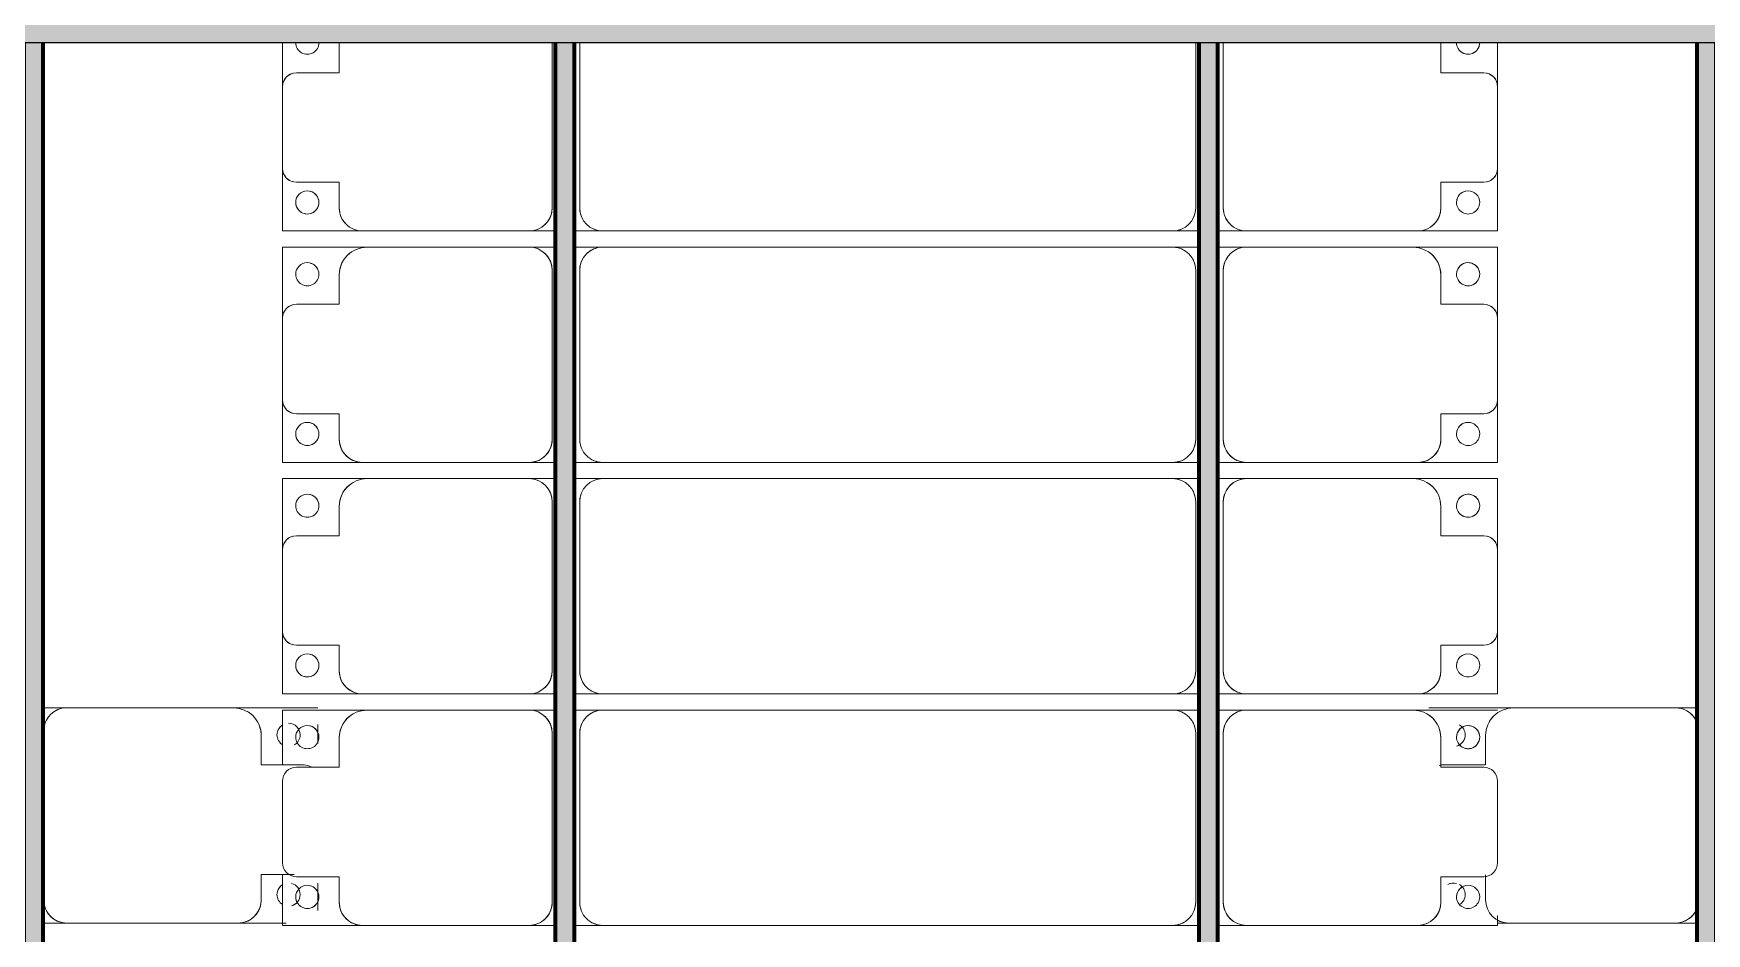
# Model space of a CAD drawing. Header units: millimetres. Extents: x -268744 to 115753, y -96240 to -10461.
# Drawn here: x -112759 to -109145, y -42571 to -40627 of the extents above; entities that cross this region are included whole.
import ezdxf

# ---------------------------------------------------------------- set-up
doc = ezdxf.new("R2010")
doc.units = ezdxf.units.MM
doc.layers.add('A-GENM', color=13, linetype='Continuous', lineweight=9)
doc.layers.add('S-BEAM', color=12, linetype='Continuous', lineweight=9)

# ---------------------------------------------------------------- blocks, each defined once
blk = doc.blocks.new('Dầm C52 - Hộp 40x60-V24-KHUNG KẾT CẤU BÈ PIN 1')
at = {"layer": 'S-BEAM', "lineweight": 25}
blk.add_hatch(color=4, dxfattribs=at).paths.add_polyline_path([(-145811, -20), (145811, -20), (145811, 20), (-145811, 20)])
at = {"layer": 'S-BEAM', "color": 4, "lineweight": 25}
blk.add_line((145811, -20), (-145811, -20), dxfattribs=at)
blk = doc.blocks.new('Dai phao do pin - DẢI PHAO ĐỠ PIN-V43-KHUNG KẾT CẤU BÈ PIN 1')
at = {"layer": 'A-GENM', "color": 7}
for p, q in [((68487.6, 241.6), (68539.7, 241.6)), ((68487.6, 241.6), (68539.7, 241.6)), ((68899.7, 241.6), (68539.7, 241.6)), ((68899.7, 241.6), (69082.2, 241.6)), ((69082.2, 241.6), (68899.7, 241.6)), ((68489.7, 191.6), (68489.7, -173.4)), ((68959.7, 118.2), (68959.7, 181.6)), ((69082.2, 205.8), (69082.2, 164.2)), ((69082.2, 164.2), (69082.2, 205.8)), ((69052.2, 118.2), (68959.7, 118.2)), ((68959.7, -173.4), (68959.7, -118.2)), ((68959.7, -118.2), (69030.6, -118.2)), ((69082.2, -137.5), (69082.2, -195.9)), ((69082.2, -195.9), (69082.2, -137.5)), ((68539.7, -223.4), (68487.6, -223.4)), ((68539.7, -223.4), (68487.6, -223.4)), ((68539.7, -223.4), (68909.7, -223.4)), ((69013.6, -223.4), (68909.7, -223.4)), ((68909.7, -223.4), (69013.6, -223.4))]:
    blk.add_line(p, q, dxfattribs=at)
for centre, radius, start, end in [((68539.7, 191.6), 50, 90, 180), ((68539.7, 191.6), 50, 105, 180), ((68899.7, 181.6), 60, 360, 90), ((68899.7, 181.6), 60, 360, 60), ((69018.6, 183.2), 25, 120, 180), ((69018.6, 183.2), 25, 180, 240), ((69018.6, 183.2), 25, 180, 195), ((69018.6, 183.2), 25, 120, 165), ((69018.6, 183.2), 25, 0, 90), ((69018.6, 183.2), 25, 0, 90), ((69018.6, 183.2), 25, 300, 0), ((69018.6, 183.2), 25, 300, 0), ((69018.6, 183.2), 25, 210, 240), ((69052.2, 88.2), 30, 60, 90), ((69018.6, -161.8), 25, 120, 180), ((69018.6, -161.8), 25, 120, 165), ((69018.6, -161.8), 25, 0, 75), ((69018.6, -161.8), 25, 0, 75), ((68539.7, -173.4), 50, 180, 270), ((68539.7, -173.4), 50, 180, 255), ((68909.7, -173.4), 50, 270, 360), ((68909.7, -173.4), 50, 285, 360), ((69018.6, -161.8), 25, 180, 240), ((69018.6, -161.8), 25, 180, 240), ((69018.6, -161.8), 25, 285, 0), ((69018.6, -161.8), 25, 285, 359.1926)]:
    blk.add_arc(centre, radius, start, end, dxfattribs=at)
blk = doc.blocks.new('Dầm C52 - Dầm C52-102503-KHUNG KẾT CẤU BÈ PIN 1')
at = {"layer": 'S-BEAM', "lineweight": 140}
h = blk.add_hatch(color=1, dxfattribs=at)
h.paths.add_polyline_path([(-25480.9, 20), (-25480.9, -20), (-25440.9, -20), (-25440.9, 20)])
h.paths.add_polyline_path([(-25400.9, 20), (-25400.9, -20), (-19440.9, -20), (-19443, 20), (-24983.5, 20)])
h.paths.add_polyline_path([(-19400.9, 20), (-19400.9, -20), (-13440.9, -20), (-13440.9, 20), (-17596.2, 20)])
h.paths.add_polyline_path([(-13400.9, -20), (-7440.9, -20), (-7440.9, 20), (-13400.9, 20)])
h.paths.add_polyline_path([(-7400.9, -20), (-1440.9, -20), (-1440.9, 20), (-7400.9, 20)])
h.paths.add_polyline_path([(-1400.9, -20), (4559.1, -20), (4559.1, 20), (-1400.9, 20)])
h.paths.add_polyline_path([(4599.1, -20), (10559.1, -20), (10559.1, 20), (4599.1, 20)])
h.paths.add_polyline_path([(10599.1, 20), (10599.1, -20), (16559.1, -20), (16559.1, 20), (11952.8, 20)])
h.paths.add_polyline_path([(16599.1, -20), (22559.1, -20), (22559.1, 20), (16599.1, 20)])
h.paths.add_polyline_path([(22599.1, -20), (25259.1, -20), (25259.1, 20), (22599.1, 20)])
h.paths.add_polyline_path([(25299.1, -20), (25441.8, -20), (25441.8, 20), (25299.1, 20)])
at = {"layer": 'S-BEAM', "color": 1, "lineweight": 140}
for p, q in [((-1400.9, 20), (4559.1, 20)), ((4559.1, -20), (-1400.9, -20))]:
    blk.add_line(p, q, dxfattribs=at)
blk = doc.blocks.new('Dầm C52 - Dầm C52-102502-KHUNG KẾT CẤU BÈ PIN 1')
at = {"layer": 'S-BEAM', "lineweight": 140}
h = blk.add_hatch(color=1, dxfattribs=at)
h.paths.add_polyline_path([(-25480.9, 20), (-25480.9, -20), (-25440.9, -20), (-25440.9, 20)])
h.paths.add_polyline_path([(-25400.9, 20), (-25400.9, -20), (-19440.9, -20), (-19443, 20), (-24983.5, 20)])
h.paths.add_polyline_path([(-19400.9, 20), (-19400.9, -20), (-13440.9, -20), (-13440.9, 20), (-18981.3, 20)])
h.paths.add_polyline_path([(-13400.9, -20), (-7440.9, -20), (-7440.9, 20), (-13400.9, 20)])
h.paths.add_polyline_path([(-7400.9, -20), (-1440.9, -20), (-1440.9, 20), (-7400.9, 20)])
h.paths.add_polyline_path([(-1400.9, -20), (4559.1, -20), (4559.1, 20), (-1400.9, 20)])
h.paths.add_polyline_path([(4599.1, 20), (4599.1, -20), (10559.1, -20), (10559.1, 20), (5027.2, 20)])
h.paths.add_polyline_path([(10599.1, -20), (16559.1, -20), (16559.1, 20), (10599.1, 20)])
h.paths.add_polyline_path([(16599.1, 20), (16599.1, -20), (22559.1, -20), (22559.1, 20), (17031.5, 20)])
h.paths.add_polyline_path([(22599.1, -20), (25259.1, -20), (25259.1, 20), (22599.1, 20)])
h.paths.add_polyline_path([(25299.1, -20), (25480.9, -20), (25480.9, 20), (25299.1, 20)])
at = {"layer": 'S-BEAM', "color": 1, "lineweight": 140}
for p, q in [((-1400.9, 20), (4559.1, 20)), ((4559.1, -20), (-1400.9, -20))]:
    blk.add_line(p, q, dxfattribs=at)
blk = doc.blocks.new('Dai phao do pin - DẢI PHAO ĐỠ PIN-V66-KHUNG KẾT CẤU BÈ PIN 1')
at = {"layer": 'A-GENM', "color": 7}
for p, q in [((-1312.2, 241.6), (-1129.7, 241.6)), ((-1129.7, 241.6), (-1312.2, 241.6)), ((-779.7, 241.6), (-1129.7, 241.6)), ((-779.7, 241.6), (-732.4, 241.6)), ((-779.7, 241.6), (-732.4, 241.6)), ((-1189.7, 181.6), (-1189.7, 118.2)), ((-1189.7, 118.2), (-1282.2, 118.2)), ((-1189.7, -119.2), (-1189.7, -173.4)), ((-1139.7, -223.4), (-1164.4, -223.4)), ((-1164.4, -223.4), (-1139.7, -223.4)), ((-1139.7, -223.4), (-779.7, -223.4)), ((-732.4, -223.4), (-779.7, -223.4)), ((-732.4, -223.4), (-779.7, -223.4))]:
    blk.add_line(p, q, dxfattribs=at)
for centre, radius, start, end in [((-1129.7, 181.6), 60, 90, 180), ((-1129.7, 181.6), 60, 135, 150), ((-779.7, 191.6), 50, 30, 90), ((-779.7, 191.6), 50, 30, 75), ((-1258.6, 183.2), 25, 285, 0), ((-1258.6, 183.2), 25, 0, 60), ((-1258.6, 183.2), 25, 0, 60), ((-1258.6, 183.2), 25, 330, 360), ((-1258.6, 183.2), 25, 285, 300), ((-1282.2, 88.2), 30, 90, 105), ((-1258.6, -161.8), 25, 75, 120), ((-1258.6, -161.8), 25, 90, 120), ((-1258.6, -161.8), 25, 0, 60), ((-1258.6, -161.8), 25, 0, 60), ((-1258.6, -161.8), 25, 300, 0), ((-1258.6, -161.8), 25, 300, 360), ((-1139.7, -173.4), 50, 180, 270), ((-1139.7, -173.4), 50, 240, 255), ((-779.7, -173.4), 50, 270, 330), ((-779.7, -173.4), 50, 285, 330)]:
    blk.add_arc(centre, radius, start, end, dxfattribs=at)
blk = doc.blocks.new('Dải phao đi lại kèm đỡ invester - DẢI PHAO ĐI LẠI-V76-KHUNG KẾT CẤU BÈ PIN 1')
at = {"layer": 'A-GENM', "color": 7}
for p, q in [((20316.8, 1312.2), (20411.8, 1312.2)), ((20411.8, 1312.2), (20316.8, 1312.2)), ((20588.2, 1312.2), (20411.8, 1312.2)), ((20588.2, 1312.2), (20723.4, 1312.2)), ((20723.4, 1312.2), (20588.2, 1312.2)), ((20723.4, 1312.2), (20723.4, 1139.7)), ((20723.4, 1139.7), (20723.4, 1312.2)), ((20758.4, 1312.2), (20911.8, 1312.2)), ((20758.4, 1129.7), (20758.4, 1312.2)), ((20758.4, 1312.2), (20758.4, 1129.7)), ((20911.8, 1312.2), (20758.4, 1312.2)), ((21088.2, 1312.2), (20911.8, 1312.2)), ((21088.2, 1312.2), (21223.4, 1312.2)), ((21223.4, 1312.2), (21088.2, 1312.2)), ((21223.4, 1312.2), (21223.4, 1139.7)), ((21223.4, 1139.7), (21223.4, 1312.2)), ((21258.4, 1312.2), (21411.8, 1312.2)), ((21258.4, 1129.7), (21258.4, 1312.2)), ((21258.4, 1312.2), (21258.4, 1129.7)), ((21411.8, 1312.2), (21258.4, 1312.2)), ((21588.2, 1312.2), (21411.8, 1312.2)), ((21588.2, 1312.2), (21723.4, 1312.2)), ((21723.4, 1312.2), (21588.2, 1312.2)), ((21723.4, 1312.2), (21723.4, 1139.7)), ((21723.4, 1139.7), (21723.4, 1312.2)), ((21758.4, 1129.7), (21758.4, 1312.2)), ((21758.4, 1312.2), (21758.4, 1129.7)), ((22088.2, 1312.2), (21911.8, 1312.2)), ((22202.2, 1312.2), (22223.4, 1312.2)), ((22223.4, 1312.2), (22202.2, 1312.2)), ((22223.4, 1312.2), (22223.4, 1139.7)), ((22223.4, 1139.7), (22223.4, 1312.2)), ((20381.8, 1282.2), (20381.8, 1189.7)), ((20618.2, 1189.7), (20618.2, 1282.2)), ((20881.8, 1282.2), (20881.8, 1189.7)), ((21118.2, 1189.7), (21118.2, 1282.2)), ((21381.8, 1282.2), (21381.8, 1189.7)), ((21618.2, 1189.7), (21618.2, 1282.2)), ((21881.8, 1282.2), (21881.8, 1189.7)), ((22118.2, 1189.7), (22118.2, 1282.2)), ((20381.8, 1189.7), (20318.4, 1189.7)), ((20673.4, 1189.7), (20618.2, 1189.7)), ((20881.8, 1189.7), (20818.4, 1189.7)), ((21173.4, 1189.7), (21118.2, 1189.7)), ((21381.8, 1189.7), (21318.4, 1189.7)), ((21673.4, 1189.7), (21618.2, 1189.7)), ((21881.8, 1189.7), (21818.4, 1189.7)), ((22173.4, 1189.7), (22118.2, 1189.7)), ((20723.4, 769.7), (20723.4, 1139.7)), ((20758.4, 1129.7), (20758.4, 769.7)), ((21223.4, 769.7), (21223.4, 1139.7)), ((21258.4, 1129.7), (21258.4, 769.7)), ((21723.4, 769.7), (21723.4, 1139.7)), ((21758.4, 1129.7), (21758.4, 769.7)), ((22223.4, 769.7), (22223.4, 1139.7)), ((20723.4, 769.7), (20723.4, 707.6)), ((20723.4, 769.7), (20723.4, 707.6)), ((20758.4, 707.6), (20758.4, 769.7)), ((20758.4, 707.6), (20758.4, 769.7)), ((21223.4, 769.7), (21223.4, 707.6)), ((21223.4, 769.7), (21223.4, 707.6)), ((21258.4, 707.6), (21258.4, 769.7)), ((21258.4, 707.6), (21258.4, 769.7)), ((21723.4, 769.7), (21723.4, 707.6)), ((21723.4, 769.7), (21723.4, 707.6)), ((21758.4, 707.6), (21758.4, 769.7)), ((21758.4, 707.6), (21758.4, 769.7)), ((22223.4, 769.7), (22223.4, 707.6)), ((22223.4, 769.7), (22223.4, 707.6)), ((20316.8, 719.7), (20673.4, 719.7)), ((20808.4, 719.7), (21173.4, 719.7)), ((21308.4, 719.7), (21673.4, 719.7)), ((21808.4, 719.7), (22173.4, 719.7)), ((20673.4, 660.3), (20316.8, 660.3)), ((20723.4, 667.6), (20723.4, 610.3)), ((20723.4, 667.6), (20723.4, 610.3)), ((20758.4, 610.3), (20758.4, 667.6)), ((20758.4, 610.3), (20758.4, 667.6)), ((21173.4, 660.3), (20808.4, 660.3)), ((21223.4, 667.6), (21223.4, 610.3)), ((21223.4, 667.6), (21223.4, 610.3)), ((21258.4, 610.3), (21258.4, 667.6)), ((21258.4, 610.3), (21258.4, 667.6)), ((21673.4, 660.3), (21308.4, 660.3)), ((21723.4, 667.6), (21723.4, 610.3)), ((21723.4, 667.6), (21723.4, 610.3)), ((21758.4, 610.3), (21758.4, 667.6)), ((21758.4, 610.3), (21758.4, 667.6)), ((22173.4, 660.3), (21808.4, 660.3)), ((22223.4, 667.6), (22223.4, 610.3)), ((22223.4, 667.6), (22223.4, 610.3)), ((20723.4, -620.3), (20723.4, 610.3)), ((20758.4, 610.3), (20758.4, -620.3)), ((21223.4, -620.3), (21223.4, 610.3)), ((21258.4, 610.3), (21258.4, -620.3)), ((21723.4, -620.3), (21723.4, 610.3)), ((21758.4, 610.3), (21758.4, -620.3)), ((22223.4, -620.3), (22223.4, 610.3)), ((20723.4, -620.3), (20723.4, -682.4)), ((20723.4, -620.3), (20723.4, -682.4)), ((20758.4, -682.4), (20758.4, -620.3)), ((20758.4, -682.4), (20758.4, -620.3)), ((21223.4, -620.3), (21223.4, -682.4)), ((21223.4, -620.3), (21223.4, -682.4)), ((21258.4, -682.4), (21258.4, -620.3)), ((21258.4, -682.4), (21258.4, -620.3)), ((21723.4, -620.3), (21723.4, -682.4)), ((21723.4, -620.3), (21723.4, -682.4)), ((21758.4, -682.4), (21758.4, -620.3)), ((21758.4, -682.4), (21758.4, -620.3)), ((22223.4, -620.3), (22223.4, -682.4)), ((22223.4, -620.3), (22223.4, -682.4)), ((20316.8, -670.3), (20673.4, -670.3)), ((20808.4, -670.3), (21173.4, -670.3)), ((21308.4, -670.3), (21673.4, -670.3)), ((21808.4, -670.3), (22173.4, -670.3)), ((20723.4, -722.4), (20723.4, -779.7)), ((20723.4, -722.4), (20723.4, -779.7)), ((20758.4, -779.7), (20758.4, -722.4)), ((20758.4, -779.7), (20758.4, -722.4)), ((21223.4, -722.4), (21223.4, -779.7)), ((21223.4, -722.4), (21223.4, -779.7)), ((21258.4, -779.7), (21258.4, -722.4)), ((21258.4, -779.7), (21258.4, -722.4)), ((21723.4, -722.4), (21723.4, -779.7)), ((21723.4, -722.4), (21723.4, -779.7)), ((21758.4, -779.7), (21758.4, -722.4)), ((21758.4, -779.7), (21758.4, -722.4)), ((22223.4, -722.4), (22223.4, -779.7)), ((22223.4, -722.4), (22223.4, -779.7)), ((20673.4, -729.7), (20316.8, -729.7)), ((21173.4, -729.7), (20808.4, -729.7)), ((21673.4, -729.7), (21308.4, -729.7)), ((22173.4, -729.7), (21808.4, -729.7)), ((20723.4, -1139.7), (20723.4, -779.7)), ((20758.4, -779.7), (20758.4, -1129.7)), ((21223.4, -1139.7), (21223.4, -779.7)), ((21258.4, -779.7), (21258.4, -1129.7)), ((21723.4, -1139.7), (21723.4, -779.7)), ((21758.4, -779.7), (21758.4, -1129.7)), ((22223.4, -1139.7), (22223.4, -779.7)), ((20723.4, -1139.7), (20723.4, -1312.2)), ((20723.4, -1312.2), (20723.4, -1139.7)), ((20758.4, -1312.2), (20758.4, -1129.7)), ((20758.4, -1129.7), (20758.4, -1312.2)), ((21223.4, -1139.7), (21223.4, -1312.2)), ((21223.4, -1312.2), (21223.4, -1139.7)), ((21258.4, -1312.2), (21258.4, -1129.7)), ((21258.4, -1129.7), (21258.4, -1312.2)), ((21723.4, -1139.7), (21723.4, -1312.2)), ((21723.4, -1312.2), (21723.4, -1139.7)), ((21758.4, -1312.2), (21758.4, -1129.7)), ((21758.4, -1129.7), (21758.4, -1312.2)), ((22223.4, -1139.7), (22223.4, -1312.2)), ((22223.4, -1312.2), (22223.4, -1139.7)), ((20318.4, -1189.7), (20381.8, -1189.7)), ((20381.8, -1189.7), (20381.8, -1282.2)), ((20618.2, -1282.2), (20618.2, -1189.7)), ((20618.2, -1189.7), (20673.4, -1189.7)), ((20818.4, -1189.7), (20881.8, -1189.7)), ((20881.8, -1189.7), (20881.8, -1282.2)), ((21118.2, -1282.2), (21118.2, -1189.7)), ((21118.2, -1189.7), (21173.4, -1189.7)), ((21318.4, -1189.7), (21381.8, -1189.7)), ((21381.8, -1189.7), (21381.8, -1282.2)), ((21618.2, -1282.2), (21618.2, -1189.7)), ((21618.2, -1189.7), (21673.4, -1189.7)), ((21818.4, -1189.7), (21881.8, -1189.7)), ((21881.8, -1189.7), (21881.8, -1282.2)), ((22118.2, -1282.2), (22118.2, -1189.7)), ((22118.2, -1189.7), (22173.4, -1189.7)), ((20411.8, -1312.2), (20316.8, -1312.2)), ((20316.8, -1312.2), (20411.8, -1312.2)), ((20411.8, -1312.2), (20588.2, -1312.2)), ((20723.4, -1312.2), (20588.2, -1312.2)), ((20588.2, -1312.2), (20723.4, -1312.2)), ((20911.8, -1312.2), (20758.4, -1312.2)), ((20758.4, -1312.2), (20911.8, -1312.2)), ((20911.8, -1312.2), (21088.2, -1312.2)), ((21223.4, -1312.2), (21088.2, -1312.2)), ((21088.2, -1312.2), (21223.4, -1312.2)), ((21411.8, -1312.2), (21258.4, -1312.2)), ((21258.4, -1312.2), (21411.8, -1312.2)), ((21411.8, -1312.2), (21588.2, -1312.2)), ((21723.4, -1312.2), (21588.2, -1312.2)), ((21588.2, -1312.2), (21723.4, -1312.2)), ((21876.8, -1312.2), (21758.4, -1312.2)), ((21758.4, -1312.2), (21876.8, -1312.2)), ((21911.8, -1312.2), (22088.2, -1312.2)), ((22223.4, -1312.2), (22113.2, -1312.2)), ((22113.2, -1312.2), (22223.4, -1312.2))]:
    blk.add_line(p, q, dxfattribs=at)
for centre, radius, start, end in [((20411.8, 1282.2), 30, 90, 180), ((20411.8, 1282.2), 30, 105, 165), ((20411.8, 1282.2), 30, 135, 165), ((20411.8, 1282.2), 30, 135, 165), ((20588.2, 1282.2), 30, 0, 90), ((20588.2, 1282.2), 30, 60, 75), ((20588.2, 1282.2), 30, 15, 75), ((20588.2, 1282.2), 30, 60, 75), ((20911.8, 1282.2), 30, 90, 180), ((20911.8, 1282.2), 30, 105, 165), ((20911.8, 1282.2), 30, 135, 165), ((20911.8, 1282.2), 30, 135, 165), ((21088.2, 1282.2), 30, 0, 90), ((21088.2, 1282.2), 30, 60, 75), ((21088.2, 1282.2), 30, 15, 75), ((21088.2, 1282.2), 30, 60, 75), ((21411.8, 1282.2), 30, 90, 180), ((21411.8, 1282.2), 30, 105, 165), ((21411.8, 1282.2), 30, 135, 165), ((21411.8, 1282.2), 30, 135, 165), ((21588.2, 1282.2), 30, 360, 90), ((21588.2, 1282.2), 30, 60, 75), ((21588.2, 1282.2), 30, 15, 75), ((21588.2, 1282.2), 30, 60, 75), ((21911.8, 1282.2), 30, 90, 180), ((22088.2, 1282.2), 30, 0, 90), ((20316.8, 1248.6), 25, 270, 90), ((20316.8, 1248.6), 25, 300, 90), ((20588.2, 1282.2), 30, 15, 30), ((20588.2, 1282.2), 30, 15, 30), ((20661.8, 1248.6), 25, 90, 270), ((20661.8, 1248.6), 25, 90, 180), ((20661.8, 1248.6), 25, 270, 90), ((20661.8, 1248.6), 25, 270, 90), ((20816.8, 1248.6), 25, 90, 270), ((20816.8, 1248.6), 25, 90, 255), ((20816.8, 1248.6), 25, 270, 90), ((20816.8, 1248.6), 25, 300, 90), ((21088.2, 1282.2), 30, 15, 30), ((21088.2, 1282.2), 30, 15, 30), ((21161.8, 1248.6), 25, 90, 270), ((21161.8, 1248.6), 25, 90, 180), ((21161.8, 1248.6), 25, 270, 90), ((21161.8, 1248.6), 25, 270, 90), ((21316.8, 1248.6), 25, 90, 270), ((21316.8, 1248.6), 25, 90, 255), ((21316.8, 1248.6), 25, 270, 90), ((21316.8, 1248.6), 25, 300, 90), ((21588.2, 1282.2), 30, 15, 30), ((21588.2, 1282.2), 30, 15, 30), ((21661.8, 1248.6), 25, 90, 270), ((21661.8, 1248.6), 25, 90, 180), ((21661.8, 1248.6), 25, 270, 90), ((21661.8, 1248.6), 25, 270, 90), ((21816.8, 1248.6), 25, 90, 270), ((21816.8, 1248.6), 25, 90, 255), ((21816.8, 1248.6), 25, 270, 90), ((21816.8, 1248.6), 25, 300, 90), ((22161.8, 1248.6), 25, 90, 270), ((22161.8, 1248.6), 25, 90, 180), ((22161.8, 1248.6), 25, 270, 90), ((22161.8, 1248.6), 25, 270, 90), ((20661.8, 1248.6), 25, 195, 255), ((21161.8, 1248.6), 25, 195, 255), ((21661.8, 1248.6), 25, 195, 255), ((22161.8, 1248.6), 25, 195, 255), ((20316.8, 1248.6), 25, 270, 285), ((20816.8, 1248.6), 25, 270, 285), ((21316.8, 1248.6), 25, 270, 285), ((21816.8, 1248.6), 25, 270, 285), ((22161.8, 1248.6), 25, 259.2162, 270), ((20673.4, 1139.7), 50, 0, 90), ((20673.4, 1139.7), 50, 15, 90), ((20818.4, 1129.7), 60, 90, 180), ((20818.4, 1129.7), 60, 90, 141.1851), ((21173.4, 1139.7), 50, 360, 90), ((21173.4, 1139.7), 50, 15, 90), ((21318.4, 1129.7), 60, 90, 180), ((21318.4, 1129.7), 60, 90, 150), ((21673.4, 1139.7), 50, 0, 90), ((21673.4, 1139.7), 50, 15, 90), ((21818.4, 1129.7), 60, 90, 180), ((21818.4, 1129.7), 60, 90, 150), ((22173.4, 1139.7), 50, 0, 90), ((22173.4, 1139.7), 50, 15, 90), ((20673.4, 769.7), 50, 270, 0), ((20808.4, 769.7), 50, 180, 270), ((21173.4, 769.7), 50, 270, 360), ((21308.4, 769.7), 50, 180, 270), ((21673.4, 769.7), 50, 270, 0), ((21808.4, 769.7), 50, 180, 270), ((22173.4, 769.7), 50, 270, 360), ((20673.4, 769.7), 50, 270, 345), ((20808.4, 769.7), 50, 195, 270), ((21173.4, 769.7), 50, 270, 345), ((21308.4, 769.7), 50, 195, 270), ((21673.4, 769.7), 50, 270, 345), ((21808.4, 769.7), 50, 195, 270), ((22173.4, 769.7), 50, 270, 345), ((20673.4, 610.3), 50, 0, 90), ((20673.4, 610.3), 50, 60, 90), ((20808.4, 610.3), 50, 90, 180), ((20808.4, 610.3), 50, 105, 120), ((21173.4, 610.3), 50, 360, 90), ((21173.4, 610.3), 50, 60, 90), ((21308.4, 610.3), 50, 90, 180), ((21308.4, 610.3), 50, 105, 120), ((21673.4, 610.3), 50, 360, 90), ((21673.4, 610.3), 50, 60, 90), ((21808.4, 610.3), 50, 90, 180), ((21808.4, 610.3), 50, 105, 120), ((22173.4, 610.3), 50, 0, 90), ((22173.4, 610.3), 50, 60, 90), ((20673.4, 610.3), 50, 15, 30), ((20808.4, 610.3), 50, 150, 180), ((21173.4, 610.3), 50, 15, 30), ((21308.4, 610.3), 50, 150, 180), ((21673.4, 610.3), 50, 15, 30), ((21808.4, 610.3), 50, 150, 180), ((22173.4, 610.3), 50, 15, 30), ((20673.4, -620.3), 50, 270, 360), ((20673.4, -620.3), 50, 330, 360), ((20808.4, -620.3), 50, 180, 270), ((20808.4, -620.3), 50, 195, 225), ((21173.4, -620.3), 50, 270, 0), ((21173.4, -620.3), 50, 330, 0), ((21308.4, -620.3), 50, 180, 270), ((21308.4, -620.3), 50, 195, 225), ((21673.4, -620.3), 50, 270, 0), ((21673.4, -620.3), 50, 330, 0), ((21808.4, -620.3), 50, 180, 270), ((21808.4, -620.3), 50, 195, 225), ((22173.4, -620.3), 50, 270, 0), ((22173.4, -620.3), 50, 330, 0), ((20673.4, -620.3), 50, 270, 300), ((20808.4, -620.3), 50, 240, 270), ((21173.4, -620.3), 50, 270, 300), ((21308.4, -620.3), 50, 240, 270), ((21673.4, -620.3), 50, 270, 300), ((21808.4, -620.3), 50, 240, 270), ((22173.4, -620.3), 50, 270, 300), ((20673.4, -779.7), 50, 0, 90), ((20673.4, -779.7), 50, 15, 90), ((20808.4, -779.7), 50, 90, 180), ((20808.4, -779.7), 50, 90, 165), ((21173.4, -779.7), 50, 360, 90), ((21173.4, -779.7), 50, 15, 90), ((21308.4, -779.7), 50, 90, 180), ((21308.4, -779.7), 50, 90, 165), ((21673.4, -779.7), 50, 0, 90), ((21673.4, -779.7), 50, 15, 90), ((21808.4, -779.7), 50, 90, 180), ((21808.4, -779.7), 50, 90, 165), ((22173.4, -779.7), 50, 360, 90), ((22173.4, -779.7), 50, 15, 90), ((20673.4, -1139.7), 50, 270, 0), ((20673.4, -1139.7), 50, 270, 345), ((20818.4, -1129.7), 60, 180, 270), ((21173.4, -1139.7), 50, 270, 360), ((21173.4, -1139.7), 50, 270, 345), ((21318.4, -1129.7), 60, 180, 270), ((21673.4, -1139.7), 50, 270, 0), ((21673.4, -1139.7), 50, 270, 345), ((21818.4, -1129.7), 60, 180, 270), ((22173.4, -1139.7), 50, 270, 0), ((22173.4, -1139.7), 50, 270, 345), ((20818.4, -1129.7), 60, 218.8149, 270), ((21318.4, -1129.7), 60, 210, 270), ((21818.4, -1129.7), 60, 210, 270), ((20316.8, -1258.6), 25, 270, 90), ((20316.8, -1258.6), 25, 60, 90), ((20316.8, -1258.6), 25, 270, 30), ((20661.8, -1258.6), 25, 90, 270), ((20661.8, -1258.6), 25, 180, 270), ((20661.8, -1258.6), 25, 90, 165), ((20661.8, -1258.6), 25, 270, 90), ((20661.8, -1258.6), 25, 15, 90), ((20661.8, -1258.6), 25, 270, 0), ((20816.8, -1258.6), 25, 90, 270), ((20816.8, -1258.6), 25, 180, 270), ((20816.8, -1258.6), 25, 90, 165), ((20816.8, -1258.6), 25, 270, 90), ((20816.8, -1258.6), 25, 60, 90), ((20816.8, -1258.6), 25, 270, 30), ((21161.8, -1258.6), 25, 90, 270), ((21161.8, -1258.6), 25, 180, 270), ((21161.8, -1258.6), 25, 90, 165), ((21161.8, -1258.6), 25, 270, 90), ((21161.8, -1258.6), 25, 15, 90), ((21161.8, -1258.6), 25, 270, 0), ((21316.8, -1258.6), 25, 90, 270), ((21316.8, -1258.6), 25, 180, 270), ((21316.8, -1258.6), 25, 90, 165), ((21316.8, -1258.6), 25, 270, 90), ((21316.8, -1258.6), 25, 60, 90), ((21316.8, -1258.6), 25, 270, 30), ((21661.8, -1258.6), 25, 90, 270), ((21661.8, -1258.6), 25, 180, 270), ((21661.8, -1258.6), 25, 90, 165), ((21661.8, -1258.6), 25, 270, 90), ((21661.8, -1258.6), 25, 15, 90), ((21661.8, -1258.6), 25, 270, 0), ((21816.8, -1258.6), 25, 90, 270), ((21816.8, -1258.6), 25, 180, 270), ((21816.8, -1258.6), 25, 90, 165), ((21816.8, -1258.6), 25, 270, 90), ((21816.8, -1258.6), 25, 60, 90), ((21816.8, -1258.6), 25, 270, 30), ((22161.8, -1258.6), 25, 90, 270), ((22161.8, -1258.6), 25, 180, 270), ((22161.8, -1258.6), 25, 105, 165), ((22161.8, -1258.6), 25, 90, 100.7838), ((22161.8, -1258.6), 25, 270, 90), ((22161.8, -1258.6), 25, 15, 90), ((22161.8, -1258.6), 25, 270, 360), ((20411.8, -1282.2), 30, 180, 270), ((20411.8, -1282.2), 30, 195, 225), ((20411.8, -1282.2), 30, 195, 255), ((20411.8, -1282.2), 30, 195, 225), ((20588.2, -1282.2), 30, 270, 0), ((20588.2, -1282.2), 30, 285, 345), ((20588.2, -1282.2), 30, 315, 345), ((20588.2, -1282.2), 30, 315, 345), ((20911.8, -1282.2), 30, 180, 270), ((20911.8, -1282.2), 30, 195, 225), ((20911.8, -1282.2), 30, 195, 255), ((20911.8, -1282.2), 30, 195, 225), ((21088.2, -1282.2), 30, 270, 360), ((21088.2, -1282.2), 30, 285, 345), ((21088.2, -1282.2), 30, 315, 345), ((21088.2, -1282.2), 30, 315, 345), ((21411.8, -1282.2), 30, 180, 270), ((21411.8, -1282.2), 30, 195, 225), ((21411.8, -1282.2), 30, 195, 255), ((21411.8, -1282.2), 30, 195, 225), ((21588.2, -1282.2), 30, 270, 0), ((21588.2, -1282.2), 30, 285, 345), ((21588.2, -1282.2), 30, 315, 345), ((21588.2, -1282.2), 30, 315, 345), ((21911.8, -1282.2), 30, 180, 270), ((22088.2, -1282.2), 30, 270, 0), ((22088.2, -1282.2), 30, 330, 345), ((22088.2, -1282.2), 30, 330, 345), ((20588.2, -1282.2), 30, 285, 300), ((20588.2, -1282.2), 30, 285, 300), ((21088.2, -1282.2), 30, 285, 300), ((21088.2, -1282.2), 30, 285, 300), ((21588.2, -1282.2), 30, 285, 300), ((21588.2, -1282.2), 30, 285, 300)]:
    blk.add_arc(centre, radius, start, end, dxfattribs=at)
blk = doc.blocks.new('be pin 1_rvt-1-KHUNG KẾT CẤU BÈ PIN 1')
at = {"layer": 'A-GENM', "lineweight": 9, "rotation": 270.0000000003262}
blk.add_blockref('Dải phao đi lại kèm đỡ invester - DẢI PHAO ĐI LẠI-V76-KHUNG KẾT CẤU BÈ PIN 1', (-110909, -20329.7), dxfattribs=at)
at = {"layer": 'A-GENM', "lineweight": 9}
for name, p in [('Dai phao do pin - DẢI PHAO ĐỠ PIN-V43-KHUNG KẾT CẤU BÈ PIN 1', (-181226.8, -42324.7)), ('Dai phao do pin - DẢI PHAO ĐỠ PIN-V66-KHUNG KẾT CẤU BÈ PIN 1', (-108433.1, -42324.7))]:
    blk.add_blockref(name, p, dxfattribs=at)
at = {"layer": 'S-BEAM', "lineweight": 9, "rotation": 90.00000000032618}
for name, p in [('Dầm C52 - Dầm C52-102502-KHUNG KẾT CẤU BÈ PIN 1', (-111611.4, -45205.6)), ('Dầm C52 - Dầm C52-102502-KHUNG KẾT CẤU BÈ PIN 1', (-109145.5, -45205.6)), ('Dầm C52 - Dầm C52-102503-KHUNG KẾT CẤU BÈ PIN 1', (-112759.1, -45205.6)), ('Dầm C52 - Dầm C52-102503-KHUNG KẾT CẤU BÈ PIN 1', (-110221.4, -45205.6))]:
    blk.add_blockref(name, p, dxfattribs=at)
at = {"layer": 'S-BEAM', "lineweight": 9}
blk.add_blockref('Dầm C52 - Hộp 40x60-V24-KHUNG KẾT CẤU BÈ PIN 1', (-110896.7, -40626.5), dxfattribs=at)

msp = doc.modelspace()

# ---------------------------------------------------------------- block references
at = {"lineweight": 5}
msp.add_blockref('be pin 1_rvt-1-KHUNG KẾT CẤU BÈ PIN 1', (0, 0), dxfattribs=at)

doc.saveas('drawing.dxf')
